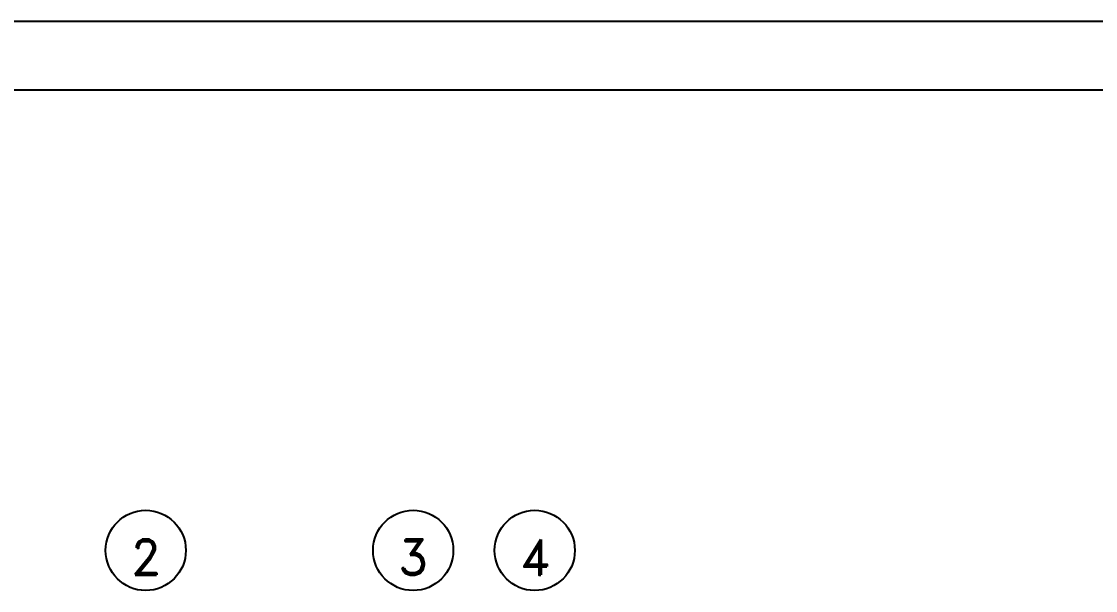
# Model space of a CAD drawing. Header units: inches. Extents: x 1387 to 2676, y -3554 to -2136.
# Drawn here: x 2599.72 to 2621.81, y -2563.75 to -2552.04 of the extents above; entities that cross this region are included whole.
import ezdxf
from ezdxf.enums import TextEntityAlignment as Align

# ---------------------------------------------------------------- set-up
doc = ezdxf.new("R2010")
doc.units = ezdxf.units.IN
doc.header["$MEASUREMENT"] = 0
doc.linetypes.add('DASHDOTX2', pattern=[2, 1, -0.5, 0, -0.5])
doc.linetypes.add('HIDDEN', pattern=[0.375, 0.25, -0.125])
for name, color, linetype in [('1', 1, 'Continuous'), ('3', 3, 'HIDDEN'), ('Ax', 1, 'DASHDOTX2'), ('DIM', 8, 'Continuous'), ('lateral brace', 5, 'Continuous'), ('Layer4', 118, 'Continuous')]:
    doc.layers.add(name, color=color, linetype=linetype)
doc.styles.add('ROMAND', font='ROMAND.shx')

msp = doc.modelspace()

# ---------------------------------------------------------------- linework, layer by layer
at = {"layer": '1'}
msp.add_lwpolyline([(2581.17125691, -2610.09014092), (2662.43960708, -2610.09014092), (2662.43960708, -2553.45714429), (2581.17125691, -2553.45714429)], close=True, dxfattribs=at)
at = {"layer": 'Ax', "linetype": 'Continuous', "ltscale": 0.5}
for centre in [(2602.27223575, -2562.92607524), (2607.77226198, -2562.92607524), (2610.27226198, -2562.92607524)]:
    msp.add_circle(centre, 0.825, dxfattribs=at)
at = {"layer": 'DIM'}
msp.add_lwpolyline([(2579.755432, -2611.50596583), (2663.855432, -2611.50596583), (2663.855432, -2552.04131937), (2579.755432, -2552.04131937)], close=True, dxfattribs=at)
at = {"layer": 'lateral brace'}
msp.add_lwpolyline([(2579.755432, -2611.50596583), (2663.855432, -2611.50596583), (2663.855432, -2552.04131937), (2579.755432, -2552.04131937)], close=True, dxfattribs=at)
at = {"layer": 'Layer4'}
msp.add_lwpolyline([(2663.855432, -2552.04131937), (2579.755432, -2552.04131937), (2579.755432, -2611.50596583), (2663.855432, -2611.50596583)], close=True, dxfattribs=at)

# ---------------------------------------------------------------- texts
at = {"layer": '3', "color": 3, "style": 'ROMAND'}
for s, p in [('2', (2602.27461139, -2563.06647798, 0.00000001)), ('3', (2607.77463762, -2563.06647798, 0.00000001)), ('4', (2610.27463762, -2563.06647798, 0.00000001))]:
    msp.add_text(s, height=0.7299072, dxfattribs=at).set_placement(p, align=Align.MIDDLE_CENTER)

doc.saveas('drawing.dxf')
